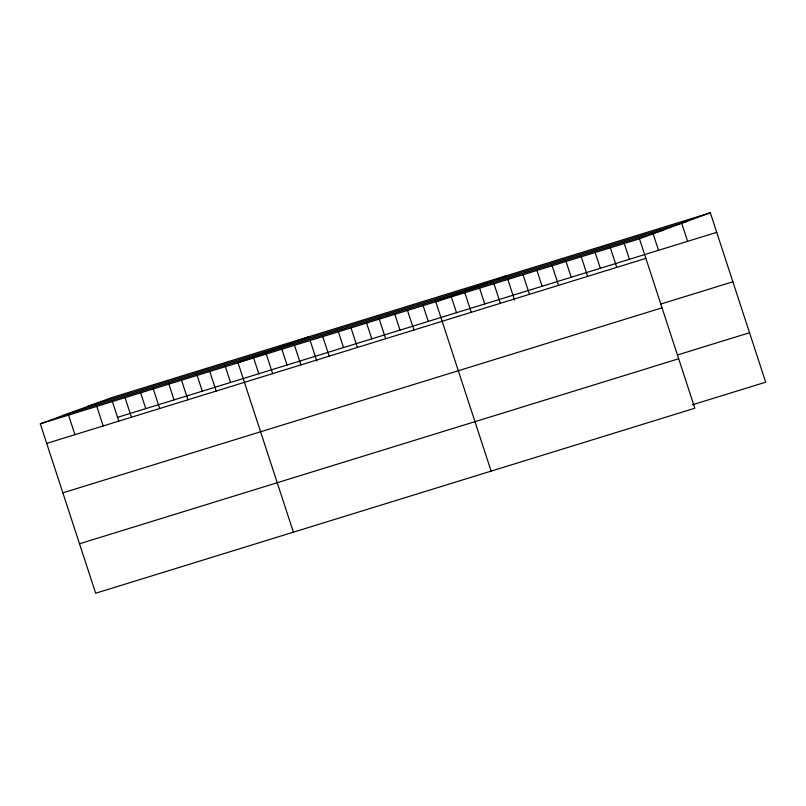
<?xml version="1.0" encoding="UTF-8"?>
<svg xmlns="http://www.w3.org/2000/svg" width="806" height="806" viewBox="0 0 806 806"><rect width="100%" height="100%" fill="white"/><g stroke="black" fill="none" stroke-linecap="round" stroke-linejoin="round"><path stroke-width="1.21" d="M710.328 212.774L639.48 238.818L694.843 408.219L95.672 593.226L40.3 423.825L111.157 397.781L710.328 212.774L765.7 382.175L692.364 404.814M308.879 336.727L238.032 362.771L293.394 532.172M506.611 275.672L435.754 301.716L491.126 471.117M87.773 406.375L686.954 221.368M63.684 415.231L662.854 230.224M40.3 423.825L639.48 238.818M117.545 417.347L716.725 232.34M46.698 443.391L645.868 258.383M660.708 304.074L732.886 281.788M62.858 492.839L662.038 307.832M677.362 355.013L749.54 332.727M79.512 543.778L678.682 358.771M681.604 222.909L687.619 241.326M652.88 233.045L658.522 250.313M624.146 243.18L629.415 259.3M610.374 247.805L616.771 267.37M595.05 252.167L600.319 268.287M581.267 256.792L587.665 276.357M565.943 261.154L571.212 277.274M552.17 265.779L558.568 285.344M536.846 270.141L542.106 286.251M523.064 274.765L529.461 294.331M507.74 279.128L514.54 299.953M493.967 283.752L500.355 303.318M479.489 287.853L484.759 303.963M464.861 292.729L471.258 312.295M451.249 296.568L456.508 312.688M422.999 305.293L428.268 321.403M407.514 310.441L413.901 330.007M394.749 314.018L400.018 330.128M379.263 319.166L385.661 338.732M366.508 322.743L371.768 338.852M351.013 327.881L357.411 347.457M338.258 331.457L343.527 347.577M322.773 336.606L329.16 356.171M310.008 340.182L316.818 361.007M294.522 345.331L300.92 364.896M281.768 348.907L287.027 365.017M266.272 354.056L272.67 373.621M253.517 357.622L258.786 373.742M225.267 366.347L230.536 382.457M209.782 371.495L216.179 391.061M197.027 375.072L202.286 391.182M181.531 380.22L187.929 399.786M168.776 383.797L174.046 399.907M153.291 388.935L159.679 408.501M140.526 392.512L145.795 408.632M125.041 397.66L131.438 417.226M112.286 401.237L118.704 420.883M96.791 406.385L103.188 425.951M68.55 415.11L74.938 434.676"/></g></svg>
